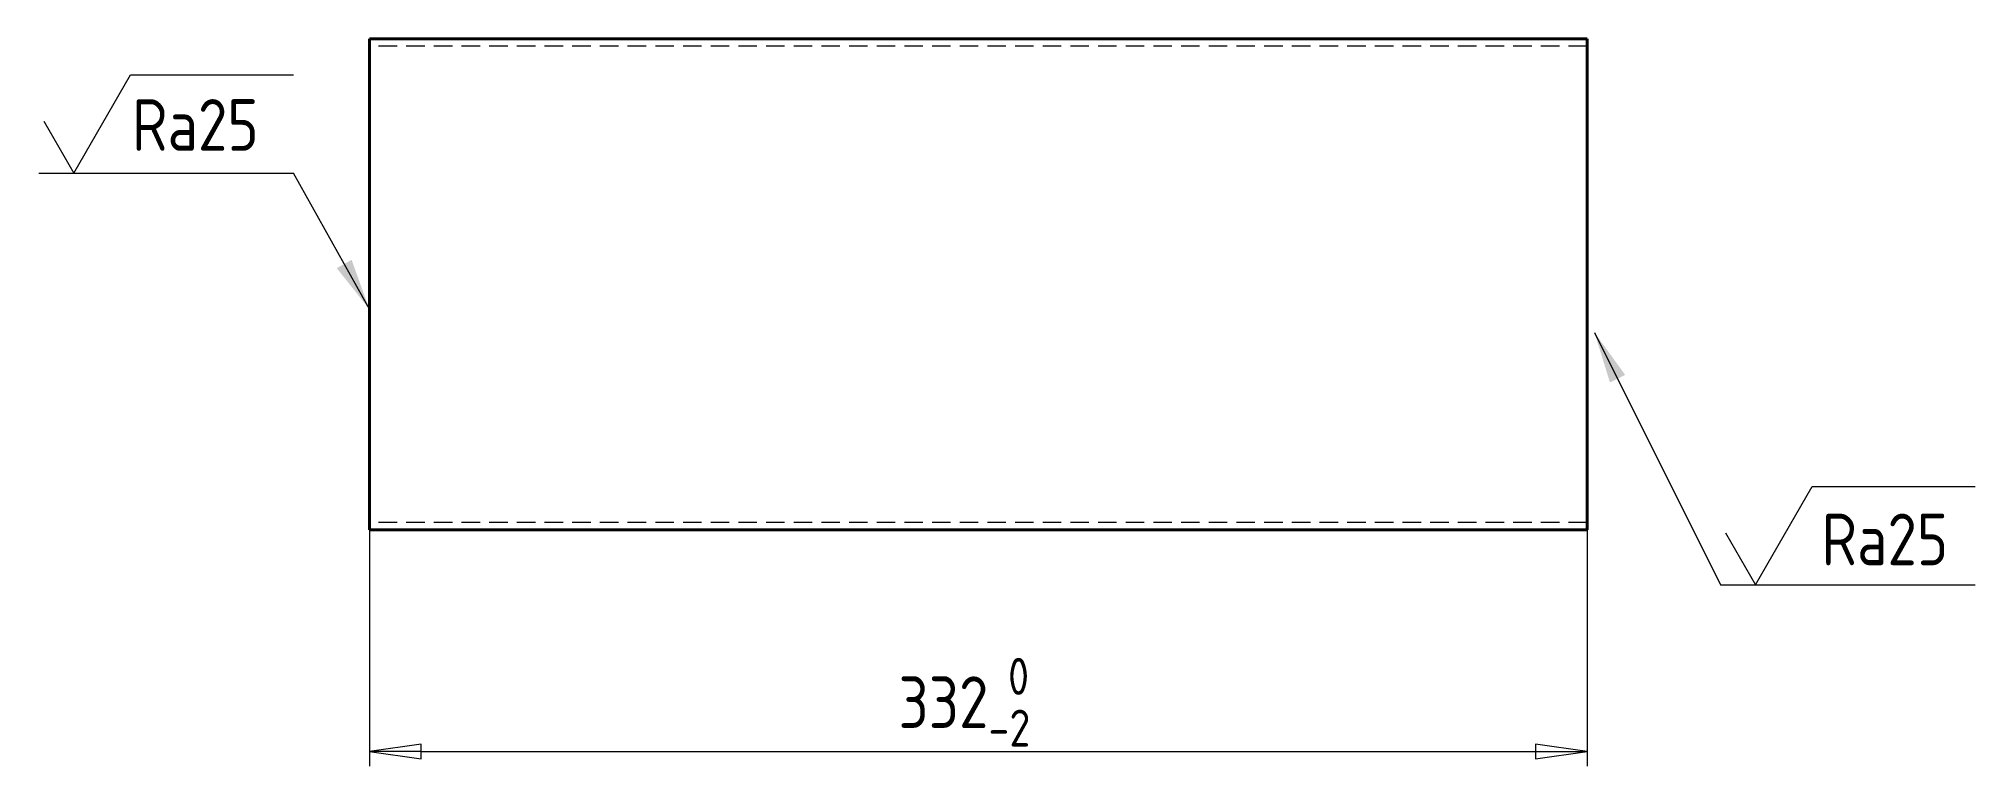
# Model space of a CAD drawing. Header units: millimetres. Extents: x 189 to 3792, y 0 to 1188.
# Drawn here: x 189 to 713, y 612 to 809 of the extents above.
import ezdxf

# ---------------------------------------------------------------- set-up
doc = ezdxf.new("R2010")
doc.units = ezdxf.units.MM
doc.header["$LTSCALE"] = 4
doc.linetypes.add('HIDDEN', pattern=[0.375, 0.25, -0.125])
for name, color, linetype, lineweight in [('Con', 6, 'Continuous', 40), ('Cont', 6, 'Continuous', 40), ('Hide', 2, 'HIDDEN', 18), ('Обозначение (ГОСТ)', 7, 'Continuous', 18), ('Размер (ГОСТ)', 7, 'Continuous', 18), ('Эскизная геометрия (ГОСТ)', 7, 'Continuous', 18)]:
    doc.layers.add(name, color=color, linetype=linetype, lineweight=lineweight)
doc.styles.add('Style1', font='romans.shx', dxfattribs={"width": 0.8})
doc.styles.add('Обычный текст (ГОСТ)', font='GOST Common Italic.ttf')
doc.dimstyles.new('Диаметр (ГОСТ)$7', dxfattribs={"dimscale": 4, "dimtxt": 3.5, "dimasz": 3.5, "dimexe": 1, "dimexo": 0, "dimgap": 0.5, "dimtad": 1, "dimrnd": 1e-08, "dimtxsty": 'Обычный текст (ГОСТ)', "dimblk": 'Filled-1', "dimcen": 0.09, "dimdle": 15, "dimclrd": 256, "dimclre": 256, "dimclrt": 256, "dimazin": 2, "dimtfac": 0.714286, "dimtdec": 3, "dimtmove": 0, "dimatfit": 3, "dimfxl": 1, "dimtolj": 1, "dimlwd": -1, "dimlwe": 25, "dimarcsym": 0})

# ---------------------------------------------------------------- blocks, each defined once
blk = doc.blocks.new('Filled-1')
at = {"color": 0}
for p, q in [((0, 0), (-1, 0.143)), ((-1, 0.143), (-1, -0.143)), ((-1, 0), (0, 0)), ((-1, -0.143), (0, 0))]:
    blk.add_line(p, q, dxfattribs=at)
at = {"color": 0, "flags": 128}
blk.add_lwpolyline([(-1, -0.143), (0, 0), (-1, 0.143), (-1, -0.143)], dxfattribs=at)
at = {"color": 0}
blk.add_solid([(-1, -0.143), (0, 0), (-1, 0.143), (-1, -0.143)], dxfattribs=at)

msp = doc.modelspace()

# ---------------------------------------------------------------- linework, layer by layer
at = {"layer": 'Con', "ltscale": 5}
for p, q in [((278.211, 808.615), (278.211, 675.615)), ((608.211, 808.615), (278.211, 808.615)), ((608.211, 675.615), (278.211, 675.615))]:
    msp.add_line(p, q, dxfattribs=at)
at = {"layer": 'Cont'}
msp.add_line((608.211, 675.615), (608.211, 808.615), dxfattribs=at)
at = {"layer": 'Hide', "ltscale": 5}
for p, q in [((608.211, 806.615), (278.211, 806.615)), ((608.211, 677.615), (278.211, 677.615))]:
    msp.add_line(p, q, dxfattribs=at)
at = {"layer": 'Размер (ГОСТ)', "linetype": 'Continuous', "lineweight": 18}
for p, q in [((278.211, 675.615), (278.211, 611.615)), ((608.211, 675.615), (608.211, 611.615)), ((292.211, 615.615), (596.211, 615.615))]:
    msp.add_line(p, q, dxfattribs=at)
at = {"layer": 'Эскизная геометрия (ГОСТ)', "lineweight": 18}
for p, q in [((198.103, 772.257), (213.46, 798.857)), ((213.46, 798.857), (257.669, 798.857)), ((190.02, 786.257), (198.103, 772.257)), ((188.62, 772.257), (257.669, 772.257)), ((653.83, 660.782), (669.188, 687.382)), ((669.188, 687.382), (713.396, 687.382)), ((645.747, 674.782), (653.83, 660.782)), ((644.347, 660.782), (713.396, 660.782))]:
    msp.add_line(p, q, dxfattribs=at)

# ---------------------------------------------------------------- block references
at = {"layer": 'Размер (ГОСТ)', "linetype": 'Continuous', "lineweight": 18, "xscale": 14, "yscale": 14, "zscale": 14, "rotation": 180}
msp.add_blockref('Filled-1', (278.211, 615.615), dxfattribs=at)
at = {"layer": 'Размер (ГОСТ)', "linetype": 'Continuous', "lineweight": 18, "xscale": 14, "yscale": 14, "zscale": 14}
msp.add_blockref('Filled-1', (608.211, 615.615), dxfattribs=at)

# ---------------------------------------------------------------- texts
at = {"layer": 'Размер (ГОСТ)', "linetype": 'Continuous', "lineweight": 18, "char_height": 14, "attachment_point": 1, "style": 'Style1'}
for s, insert in [('\\A1;Ra25', (213.899, 792.279)), ('\\A1;Ra25', (671.731, 680.041)), ('\\A1;332{\\H0.71429x;\\S 0^ -2;}', (421.582, 640.948))]:
    msp.add_mtext(s, dxfattribs=dict(at, insert=insert))

# ---------------------------------------------------------------- leaders
at = {"layer": 'Обозначение (ГОСТ)', "lineweight": 18}
for points in [[(278.211, 735.391), (257.669, 772.257)], [(610.211, 729.067), (644.347, 660.782)]]:
    msp.add_leader(points, dimstyle='Диаметр (ГОСТ)$7', override={"dimtad": 0}, dxfattribs=at)

doc.saveas('drawing.dxf')
